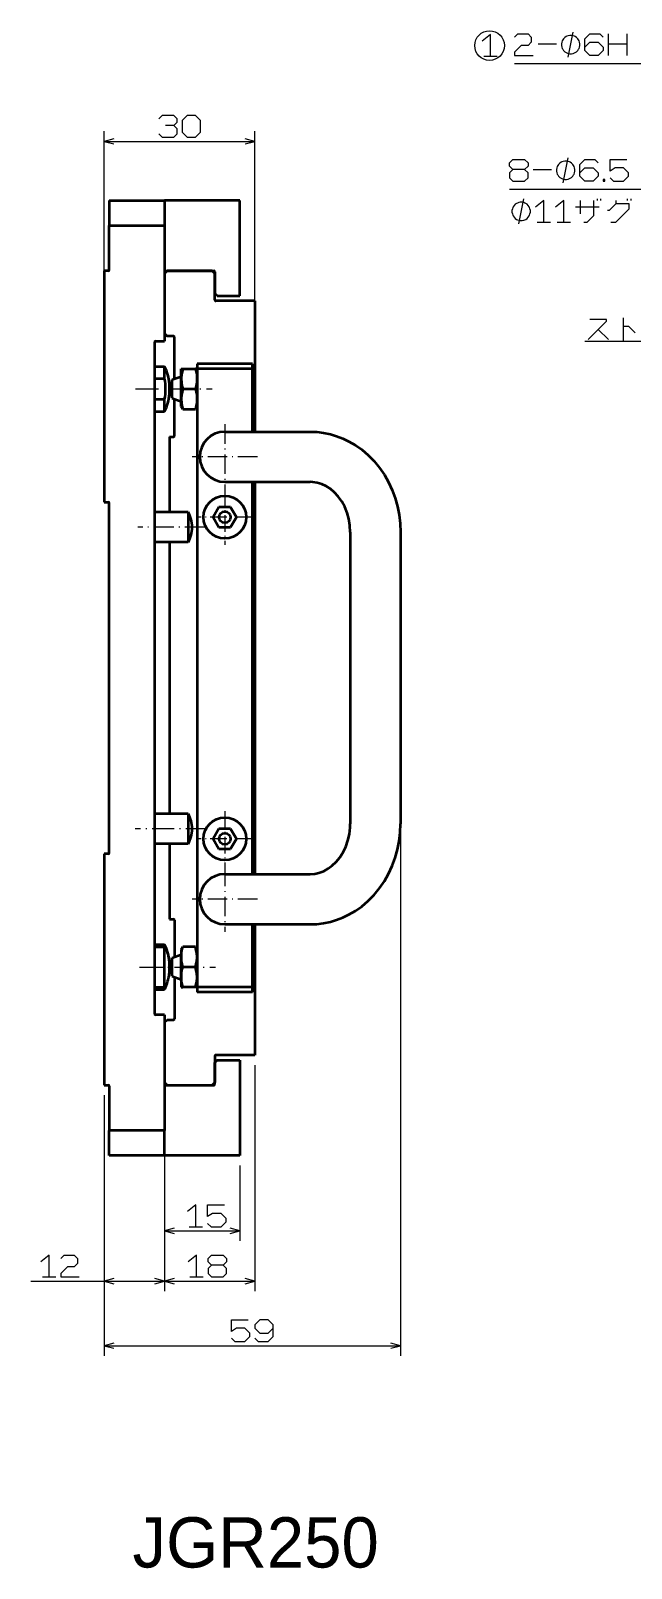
# Model space of a CAD drawing. Extents: x 44 to 810, y 149 to 471.
# Drawn here: x 43.8 to 163.4, y 148.8 to 454.7 of the extents above; entities that cross this region are included whole.
import ezdxf

# ---------------------------------------------------------------- set-up
doc = ezdxf.new("R2010")
doc.units = 0
doc.linetypes.add('DASHDOT', pattern=[18.5, 12, -3, 0.5, -3])

msp = doc.modelspace()

# ---------------------------------------------------------------- linework, layer by layer
at = {"color": 7, "lineweight": 13}
for p, q in [((58.48, 406.93), (58.48, 434.68)), ((88.48, 400.93), (88.48, 434.68)), ((58.48, 432.68), (88.48, 432.68)), ((117.48, 294.93), (117.48, 191.1)), ((88.48, 248.93), (88.48, 203.93)), ((58.48, 242.93), (58.48, 191.1)), ((58.48, 242.93), (58.48, 203.93)), ((70.48, 233.93), (70.48, 213.93)), ((70.48, 228.93), (70.48, 203.93)), ((70.48, 228.93), (70.48, 203.93)), ((43.82, 205.93), (70.48, 205.93)), ((58.48, 193.1), (117.48, 193.1))]:
    msp.add_line(p, q, dxfattribs=at)
at = {"color": 7, "lineweight": 35, "ltscale": 0.125}
for p, q in [((59.48, 420.93), (59.48, 415.93)), ((70.48, 420.93), (70.48, 415.93)), ((59.48, 230.93), (59.48, 235.93)), ((70.48, 230.93), (70.48, 235.93))]:
    msp.add_line(p, q, dxfattribs=at)
at = {"color": 7, "lineweight": 35, "ltscale": 0.275}
for p, q in [((59.48, 420.93), (70.48, 420.93)), ((59.48, 415.93), (70.48, 415.93)), ((87.98, 388.43), (76.98, 388.43)), ((87.98, 387.43), (76.98, 387.43)), ((87.98, 264.43), (76.98, 264.43)), ((87.98, 263.43), (76.98, 263.43)), ((70.48, 235.93), (59.48, 235.93)), ((70.48, 230.93), (59.48, 230.93))]:
    msp.add_line(p, q, dxfattribs=at)
at = {"color": 7, "lineweight": 35, "ltscale": 0.375}
for p, q in [((85.48, 420.93), (70.48, 420.93)), ((85.48, 230.93), (70.48, 230.93))]:
    msp.add_line(p, q, dxfattribs=at)
at = {"color": 7, "lineweight": 35, "ltscale": 0.475}
for p, q in [((85.48, 401.93), (85.48, 420.93)), ((85.48, 249.93), (85.48, 230.93))]:
    msp.add_line(p, q, dxfattribs=at)
at = {"color": 7, "lineweight": 35, "ltscale": 0.22}
for p, q in [((59.48, 407.13), (59.48, 415.93)), ((59.48, 244.73), (59.48, 235.93))]:
    msp.add_line(p, q, dxfattribs=at)
at = {"color": 7, "lineweight": 35}
for p, q in [((70.48, 415.93), (70.48, 392.93)), ((58.48, 406.93), (58.48, 360.93)), ((88.48, 400.93), (88.48, 374.93)), ((68.48, 392.73), (68.48, 259.13)), ((76.98, 387.43), (76.98, 264.43)), ((87.98, 286.93), (87.98, 364.93)), ((88.48, 364.93), (88.48, 286.93)), ((59.48, 291.13), (59.48, 360.73)), ((107.48, 354.93), (107.48, 296.93)), ((117.48, 354.93), (117.48, 296.93)), ((71.48, 352.93), (71.48, 298.93)), ((58.48, 290.93), (58.48, 244.93)), ((88.48, 276.93), (88.48, 250.93)), ((70.48, 258.93), (70.48, 235.93))]:
    msp.add_line(p, q, dxfattribs=at)
at = {"color": 7, "lineweight": 35, "ltscale": 0.02}
for p, q in [((59.28, 406.93), (58.48, 406.93)), ((71.48, 373.93), (72.28, 373.93)), ((58.48, 360.93), (59.28, 360.93)), ((59.28, 290.93), (58.48, 290.93)), ((71.48, 277.93), (72.28, 277.93)), ((58.48, 244.93), (59.28, 244.93))]:
    msp.add_line(p, q, dxfattribs=at)
at = {"color": 7, "lineweight": 35, "ltscale": 0.245}
for p, q in [((70.48, 406.93), (80.28, 406.93)), ((70.48, 244.93), (80.28, 244.93))]:
    msp.add_line(p, q, dxfattribs=at)
at = {"color": 7, "lineweight": 35, "ltscale": 0.017678}
for p, q in [((70.98, 406.93), (70.48, 406.43)), ((79.98, 406.93), (80.48, 406.43)), ((80.98, 401.93), (80.48, 402.43)), ((70.48, 394.43), (70.98, 393.93)), ((70.48, 257.43), (70.98, 257.93)), ((80.98, 249.93), (80.48, 249.43)), ((70.98, 244.93), (70.48, 245.43)), ((79.98, 244.93), (80.48, 245.43))]:
    msp.add_line(p, q, dxfattribs=at)
at = {"color": 7, "lineweight": 35, "ltscale": 0.225}
msp.add_line((79.98, 406.93), (70.98, 406.93), dxfattribs=at)
at = {"color": 7, "lineweight": 35, "ltscale": 0.1075}
for p, q in [((80.48, 406.73), (80.48, 402.43)), ((80.48, 245.13), (80.48, 249.43))]:
    msp.add_line(p, q, dxfattribs=at)
at = {"color": 7, "lineweight": 35, "ltscale": 0.1325}
for p, q in [((80.48, 401.13), (80.48, 406.43)), ((80.48, 250.73), (80.48, 245.43))]:
    msp.add_line(p, q, dxfattribs=at)
at = {"color": 7, "lineweight": 35, "ltscale": 0.195}
for p, q in [((88.48, 400.93), (80.68, 400.93)), ((88.48, 250.93), (80.68, 250.93))]:
    msp.add_line(p, q, dxfattribs=at)
at = {"color": 7, "lineweight": 35, "ltscale": 0.1125}
for p, q in [((80.98, 401.93), (85.48, 401.93)), ((80.98, 249.93), (85.48, 249.93))]:
    msp.add_line(p, q, dxfattribs=at)
at = {"color": 7, "lineweight": 35, "ltscale": 0.045}
for p, q in [((68.68, 392.93), (70.48, 392.93)), ((70.48, 258.93), (68.68, 258.93))]:
    msp.add_line(p, q, dxfattribs=at)
at = {"color": 7, "lineweight": 35, "ltscale": 0.0325}
for p, q in [((72.28, 393.93), (70.98, 393.93)), ((70.98, 257.93), (72.28, 257.93))]:
    msp.add_line(p, q, dxfattribs=at)
at = {"color": 7, "lineweight": 35, "ltscale": 0.2067}
for p, q in [((72.48, 385.46), (72.48, 393.73)), ((72.48, 266.4), (72.48, 258.13))]:
    msp.add_line(p, q, dxfattribs=at)
at = {"color": 7, "lineweight": 35, "ltscale": 0.05}
for p, q in [((68.48, 387.93), (70.48, 387.93)), ((68.48, 385.49), (70.48, 385.49)), ((68.48, 381.37), (70.48, 381.37)), ((68.48, 378.93), (70.48, 378.93)), ((68.48, 272.93), (70.48, 272.93)), ((68.48, 272.43), (70.48, 272.43)), ((68.48, 264.43), (70.48, 264.43)), ((68.48, 263.93), (70.48, 263.93))]:
    msp.add_line(p, q, dxfattribs=at)
at = {"color": 7, "lineweight": 35, "ltscale": 0.013772}
msp.add_line((70.48, 387.38), (70.48, 387.93), dxfattribs=at)
at = {"color": 7, "lineweight": 35, "ltscale": 0.047189}
msp.add_line((70.48, 385.49), (70.48, 387.38), dxfattribs=at)
at = {"color": 7, "lineweight": 35, "ltscale": 0.047512}
for p, q in [((71.98, 385.28), (73.76, 385.93)), ((71.98, 381.58), (73.76, 380.93)), ((71.98, 270.28), (73.76, 270.93)), ((71.98, 266.58), (73.76, 265.93))]:
    msp.add_line(p, q, dxfattribs=at)
at = {"color": 7, "lineweight": 35, "ltscale": 0.092464}
for p, q in [((73.76, 382.23), (73.76, 385.93)), ((73.76, 267.23), (73.76, 270.93))]:
    msp.add_line(p, q, dxfattribs=at)
at = {"color": 7, "lineweight": 35, "ltscale": 0.000353622}
for p, q in [((73.76, 385.93), (73.78, 385.93)), ((73.76, 380.93), (73.78, 380.93)), ((73.76, 270.93), (73.78, 270.93)), ((73.76, 265.93), (73.78, 265.93))]:
    msp.add_line(p, q, dxfattribs=at)
at = {"color": 7, "lineweight": 35, "ltscale": 0.008896}
for p, q in [((73.78, 387.43), (74.13, 387.43)), ((73.78, 264.43), (74.13, 264.43))]:
    msp.add_line(p, q, dxfattribs=at)
at = {"color": 7, "lineweight": 35, "ltscale": 0.187735}
for p, q in [((73.78, 379.92), (73.78, 387.43)), ((76.98, 379.92), (76.98, 387.43)), ((73.78, 271.94), (73.78, 264.43)), ((76.98, 271.94), (76.98, 264.43))]:
    msp.add_line(p, q, dxfattribs=at)
at = {"color": 7, "lineweight": 35, "ltscale": 0.014667}
for p, q in [((73.78, 386.94), (74.1, 387.43)), ((76.98, 386.94), (76.65, 387.43)), ((73.78, 379.92), (74.1, 379.43)), ((76.98, 379.92), (76.65, 379.43)), ((73.78, 271.94), (74.1, 272.43)), ((76.98, 271.94), (76.65, 272.43)), ((73.78, 264.92), (74.1, 264.43)), ((76.98, 264.92), (76.65, 264.43))]:
    msp.add_line(p, q, dxfattribs=at)
at = {"color": 7, "lineweight": 35, "ltscale": 0.062122}
for p, q in [((74.13, 387.43), (76.62, 387.43)), ((74.13, 383.43), (76.62, 383.43)), ((74.13, 379.43), (76.62, 379.43)), ((76.62, 272.43), (74.13, 272.43)), ((76.62, 268.43), (74.13, 268.43)), ((76.62, 264.43), (74.13, 264.43))]:
    msp.add_line(p, q, dxfattribs=at)
at = {"color": 7, "lineweight": 35, "ltscale": 0.008814}
for p, q in [((76.97, 387.43), (76.62, 387.43)), ((76.97, 264.43), (76.62, 264.43))]:
    msp.add_line(p, q, dxfattribs=at)
at = {"color": 7, "lineweight": 35, "ltscale": 0.025}
for p, q in [((76.98, 388.43), (76.98, 387.43)), ((87.98, 387.43), (87.98, 388.43)), ((76.98, 264.43), (76.98, 263.43)), ((87.98, 263.43), (87.98, 264.43))]:
    msp.add_line(p, q, dxfattribs=at)
at = {"color": 7, "lineweight": 35, "ltscale": 0.312499}
msp.add_line((87.98, 374.93), (87.98, 387.43), dxfattribs=at)
at = {"color": 7, "linetype": 'DASHDOT', "lineweight": 13, "ltscale": 0.381927}
msp.add_line((64.7, 383.43), (79.97, 383.43), dxfattribs=at)
at = {"color": 7, "lineweight": 35, "ltscale": 0.00306}
msp.add_line((71.47, 384.31), (71.47, 384.43), dxfattribs=at)
at = {"color": 7, "lineweight": 35, "ltscale": 0.04694}
msp.add_line((71.47, 382.43), (71.47, 384.31), dxfattribs=at)
at = {"color": 7, "lineweight": 35, "ltscale": 0.068423}
for p, q in [((71.98, 382.55), (71.98, 385.28)), ((71.98, 267.55), (71.98, 270.28))]:
    msp.add_line(p, q, dxfattribs=at)
at = {"color": 7, "lineweight": 35, "ltscale": 0.024077}
for p, q in [((71.98, 381.58), (71.98, 382.55)), ((71.98, 266.58), (71.98, 267.55))]:
    msp.add_line(p, q, dxfattribs=at)
at = {"color": 7, "linetype": 'DASHDOT', "lineweight": 13, "ltscale": 0.010978}
for p, q in [((77.02, 383.43), (76.58, 383.43)), ((77.02, 268.43), (76.58, 268.43))]:
    msp.add_line(p, q, dxfattribs=at)
at = {"color": 7, "lineweight": 35, "ltscale": 0.060961}
msp.add_line((70.48, 378.93), (70.48, 381.37), dxfattribs=at)
at = {"color": 7, "lineweight": 35, "ltscale": 0.1817}
for p, q in [((72.48, 374.13), (72.48, 381.4)), ((72.48, 277.73), (72.48, 270.46))]:
    msp.add_line(p, q, dxfattribs=at)
at = {"color": 7, "lineweight": 35, "ltscale": 0.032536}
for p, q in [((73.76, 380.93), (73.76, 382.23)), ((73.76, 265.93), (73.76, 267.23))]:
    msp.add_line(p, q, dxfattribs=at)
at = {"color": 7, "lineweight": 35, "ltscale": 0.000877953}
for p, q in [((74.1, 379.43), (74.13, 379.43)), ((76.65, 379.43), (76.62, 379.43)), ((74.1, 272.43), (74.13, 272.43)), ((76.65, 272.43), (76.62, 272.43))]:
    msp.add_line(p, q, dxfattribs=at)
at = {"color": 7, "linetype": 'DASHDOT', "lineweight": 13, "ltscale": 0.325}
for p, q in [((82.48, 376.43), (82.48, 363.43)), ((88.98, 369.93), (75.98, 369.93)), ((82.48, 288.43), (82.48, 275.43)), ((88.98, 281.93), (75.98, 281.93))]:
    msp.add_line(p, q, dxfattribs=at)
at = {"color": 7, "lineweight": 35, "ltscale": 0.374995}
msp.add_line((71.48, 373.93), (71.48, 358.93), dxfattribs=at)
at = {"color": 7, "lineweight": 35, "ltscale": 0.1875}
for p, q in [((82.48, 374.93), (89.98, 374.93)), ((82.48, 364.93), (89.98, 364.93)), ((82.48, 286.93), (89.98, 286.93)), ((82.48, 276.93), (89.98, 276.93))]:
    msp.add_line(p, q, dxfattribs=at)
at = {"color": 7, "lineweight": 35, "ltscale": 0.237741}
for p, q in [((89.98, 374.93), (99.49, 374.93)), ((89.98, 364.93), (99.49, 364.93)), ((89.98, 286.93), (99.49, 286.93)), ((89.98, 276.93), (99.49, 276.93))]:
    msp.add_line(p, q, dxfattribs=at)
at = {"color": 7, "linetype": 'DASHDOT', "lineweight": 13, "ltscale": 0.27625}
for p, q in [((82.48, 363.46), (82.48, 352.41)), ((88, 357.93), (76.95, 357.93)), ((82.48, 299.46), (82.48, 288.41)), ((88, 293.93), (76.95, 293.93))]:
    msp.add_line(p, q, dxfattribs=at)
at = {"color": 7, "lineweight": 35, "ltscale": 0.167404}
for p, q in [((75.17, 358.93), (68.48, 358.93)), ((75.17, 352.93), (68.48, 352.93)), ((75.17, 298.93), (68.48, 298.93)), ((75.17, 292.93), (68.48, 292.93))]:
    msp.add_line(p, q, dxfattribs=at)
at = {"color": 7, "lineweight": 35, "ltscale": 0.039043}
for p, q in [((75.17, 358.93), (75.17, 357.37)), ((75.17, 298.93), (75.17, 297.37))]:
    msp.add_line(p, q, dxfattribs=at)
at = {"color": 7, "lineweight": 35, "ltscale": 0.057735}
for p, q in [((81.32, 359.93), (80.17, 357.93)), ((80.17, 357.93), (81.32, 355.93)), ((83.63, 359.93), (81.32, 359.93)), ((84.79, 357.93), (83.63, 359.93)), ((83.63, 355.93), (84.79, 357.93)), ((81.32, 355.93), (83.63, 355.93)), ((81.32, 295.93), (80.17, 293.93)), ((80.17, 293.93), (81.32, 291.93)), ((83.63, 295.93), (81.32, 295.93)), ((84.79, 293.93), (83.63, 295.93)), ((83.63, 291.93), (84.79, 293.93)), ((81.32, 291.93), (83.63, 291.93))]:
    msp.add_line(p, q, dxfattribs=at)
at = {"color": 7, "linetype": 'DASHDOT', "lineweight": 13, "ltscale": 0.334809}
msp.add_line((78.52, 355.93), (65.13, 355.93), dxfattribs=at)
at = {"color": 7, "lineweight": 35, "ltscale": 0.110957}
for p, q in [((75.17, 357.37), (75.17, 352.93)), ((75.17, 297.37), (75.17, 292.93))]:
    msp.add_line(p, q, dxfattribs=at)
at = {"color": 7, "linetype": 'DASHDOT', "lineweight": 13, "ltscale": 0.360954}
msp.add_line((79.04, 295.93), (64.6, 295.93), dxfattribs=at)
at = {"color": 7, "lineweight": 35, "ltscale": 0.375005}
msp.add_line((71.48, 292.93), (71.48, 277.93), dxfattribs=at)
at = {"color": 7, "lineweight": 35, "ltscale": 0.3125}
msp.add_line((87.98, 264.43), (87.98, 276.93), dxfattribs=at)
at = {"color": 7, "lineweight": 35, "ltscale": 0.012502}
msp.add_line((70.48, 272.43), (70.48, 272.93), dxfattribs=at)
at = {"color": 7, "lineweight": 35, "ltscale": 0.153935}
msp.add_line((70.48, 266.27), (70.48, 272.43), dxfattribs=at)
at = {"color": 7, "lineweight": 35, "ltscale": 0.005732}
for p, q in [((70.7, 272.43), (70.48, 272.43)), ((70.48, 264.43), (70.7, 264.43))]:
    msp.add_line(p, q, dxfattribs=at)
at = {"color": 7, "lineweight": 35, "ltscale": 0.036986}
msp.add_line((71.47, 267.95), (71.47, 269.43), dxfattribs=at)
at = {"color": 7, "linetype": 'DASHDOT', "lineweight": 13, "ltscale": 0.378344}
msp.add_line((65.49, 268.43), (80.62, 268.43), dxfattribs=at)
at = {"color": 7, "linetype": 'DASHDOT', "lineweight": 13, "ltscale": 0.06}
msp.add_line((68.28, 268.43), (70.68, 268.43), dxfattribs=at)
at = {"color": 7, "lineweight": 35, "ltscale": 0.046065}
msp.add_line((70.48, 264.43), (70.48, 266.27), dxfattribs=at)
at = {"color": 7, "lineweight": 35, "ltscale": 0.013014}
msp.add_line((71.47, 267.43), (71.47, 267.95), dxfattribs=at)
at = {"color": 7, "lineweight": 35, "ltscale": 0.012501}
msp.add_line((70.48, 263.93), (70.48, 264.43), dxfattribs=at)
at = {"color": 7, "lineweight": 13, "ltscale": 0.375}
for p, q in [((85.48, 228.93), (85.48, 213.93)), ((70.48, 215.93), (85.48, 215.93))]:
    msp.add_line(p, q, dxfattribs=at)
at = {"color": 7, "lineweight": 13, "ltscale": 0.45}
msp.add_line((70.48, 205.93), (88.48, 205.93), dxfattribs=at)
at = {"color": 7, "lineweight": 13}
for points in [[(135.38, 449.61), (135.38, 453.95), (133.71, 452.61)], [(140.2, 453.43), (140.87, 454.1), (142.87, 454.1), (143.53, 453.43), (143.53, 452.43), (142.87, 451.77), (141.53, 451.77), (140.2, 450.43), (140.2, 449.77), (143.87, 449.77)], [(150.87, 449.43), (151.87, 454.43)], [(154.2, 451.43), (155.2, 452.43), (156.87, 452.43), (157.87, 451.43), (157.87, 450.77), (156.87, 449.77), (155.2, 449.77), (154.2, 450.77), (154.2, 453.1), (155.2, 454.1), (157.2, 454.1), (157.87, 453.43)], [(158.87, 449.77), (158.87, 454.1)], [(162.53, 454.1), (162.53, 449.77)], [(144.87, 452.1), (148.53, 452.1)], [(158.87, 452.1), (162.53, 452.1)], [(134.04, 449.61), (136.71, 449.61)], [(299.27, 358.23), (189.87, 448.1), (140.2, 448.1)], [(72.31, 435.84), (72.98, 436.51), (72.98, 437.18), (72.31, 437.84), (69.98, 437.84), (69.31, 437.18)], [(69.31, 434.18), (69.98, 433.51), (72.31, 433.51), (72.98, 434.18), (72.98, 435.18), (72.31, 435.84), (70.64, 435.84)], [(60.41, 433.19), (58.48, 432.68), (60.41, 432.16)], [(86.54, 432.16), (88.48, 432.68), (86.54, 433.19)], [(139.87, 427.1), (139.2, 426.43), (139.2, 425.43), (139.87, 424.77), (142.2, 424.77), (142.87, 425.43), (142.87, 426.43), (142.2, 427.1), (139.87, 427.1), (139.2, 427.77), (139.2, 428.43), (139.87, 429.1), (142.2, 429.1), (142.87, 428.43), (142.87, 427.77), (142.2, 427.1)], [(149.87, 424.43), (150.87, 429.43)], [(153.2, 426.43), (154.2, 427.43), (155.87, 427.43), (156.87, 426.43), (156.87, 425.77), (155.87, 424.77), (154.2, 424.77), (153.2, 425.77), (153.2, 428.1), (154.2, 429.1), (156.2, 429.1), (156.87, 428.43)], [(159.2, 425.43), (159.87, 424.77), (161.87, 424.77), (162.87, 425.77), (162.87, 426.43), (161.87, 427.43), (160.2, 427.43), (159.2, 426.77), (159.2, 429.1), (162.53, 429.1)], [(143.87, 427.1), (147.53, 427.1)], [(247.82, 375.11), (190.72, 423.1), (139.2, 423.1)], [(141.01, 416.26), (142.01, 421.26)], [(146.01, 416.59), (146.01, 420.92), (144.34, 419.59)], [(150.01, 416.59), (150.01, 420.92), (148.34, 419.59)], [(157.01, 419.59), (152.34, 419.59)], [(153.34, 418.26), (153.34, 420.92)], [(154.01, 416.59), (154.68, 416.59), (156.01, 417.92), (156.01, 420.92)], [(156.68, 420.92), (156.68, 421.26)], [(157.34, 421.26), (157.34, 420.92)], [(160.34, 420.92), (160.34, 420.26), (159.01, 418.92), (158.68, 418.92)], [(159.34, 416.59), (160.34, 416.59), (163.01, 419.26), (163.01, 420.26), (160.34, 420.26)], [(162.68, 420.92), (162.68, 421.26)], [(163.34, 421.26), (163.34, 420.92)], [(144.68, 416.59), (147.34, 416.59)], [(148.68, 416.59), (151.34, 416.59)], [(154.87, 393.27), (158.53, 396.93), (158.53, 397.27), (155.2, 397.27)], [(156.87, 395.27), (158.87, 393.27)], [(161.87, 392.93), (161.87, 397.6)], [(161.87, 395.93), (162.87, 395.93), (164.2, 394.6)], [(248.47, 357.17), (192.2, 392.85), (154.2, 392.85)], [(76.73, 216.77), (76.73, 221.1), (75.06, 219.77)], [(79.06, 217.43), (79.73, 216.77), (81.73, 216.77), (82.73, 217.77), (82.73, 218.43), (81.73, 219.43), (80.06, 219.43), (79.06, 218.77), (79.06, 221.1), (82.4, 221.1)], [(72.41, 216.45), (70.48, 215.93), (72.41, 215.41)], [(75.4, 216.77), (78.06, 216.77)], [(83.54, 215.41), (85.48, 215.93), (83.54, 216.45)], [(47.49, 206.77), (47.49, 211.1), (45.82, 209.77)], [(49.82, 210.43), (50.49, 211.1), (52.49, 211.1), (53.16, 210.43), (53.16, 209.43), (52.49, 208.77), (51.16, 208.77), (49.82, 207.43), (49.82, 206.77), (53.49, 206.77)], [(76.82, 206.77), (76.82, 211.1), (75.16, 209.77)], [(79.82, 209.1), (79.16, 208.43), (79.16, 207.43), (79.82, 206.77), (82.16, 206.77), (82.82, 207.43), (82.82, 208.43), (82.16, 209.1), (79.82, 209.1), (79.16, 209.77), (79.16, 210.43), (79.82, 211.1), (82.16, 211.1), (82.82, 210.43), (82.82, 209.77), (82.16, 209.1)], [(46.16, 206.77), (48.82, 206.77)], [(60.41, 206.45), (58.48, 205.93), (60.41, 205.41)], [(68.54, 205.41), (70.48, 205.93), (68.54, 206.45)], [(72.41, 206.45), (70.48, 205.93), (72.41, 205.41)], [(75.49, 206.77), (78.16, 206.77)], [(86.54, 205.41), (88.48, 205.93), (86.54, 206.45)], [(83.81, 194.6), (84.48, 193.93), (86.48, 193.93), (87.48, 194.93), (87.48, 195.6), (86.48, 196.6), (84.81, 196.6), (83.81, 195.93), (83.81, 198.26), (87.14, 198.26)], [(88.48, 194.6), (89.14, 193.93), (91.14, 193.93), (92.14, 194.93), (92.14, 197.26), (91.14, 198.26), (89.48, 198.26), (88.48, 197.26), (88.48, 196.6), (89.48, 195.6), (91.14, 195.6), (92.14, 196.6)], [(60.41, 193.61), (58.48, 193.1), (60.41, 192.58)], [(115.54, 192.58), (117.48, 193.1), (115.54, 193.61)]]:
    msp.add_lwpolyline(points, dxfattribs=at)
for points in [[(153.2, 451.93), (153.2, 452.1), (153.12, 452.43), (153.03, 452.68), (152.95, 452.85), (152.78, 453.1), (152.53, 453.35), (152.28, 453.52), (152.12, 453.6), (151.87, 453.68), (151.53, 453.77), (151.37, 453.77), (151.2, 453.77), (150.87, 453.68), (150.62, 453.6), (150.45, 453.52), (150.2, 453.35), (149.95, 453.1), (149.78, 452.85), (149.7, 452.68), (149.62, 452.43), (149.53, 452.1), (149.53, 451.93), (149.53, 451.77), (149.62, 451.43), (149.7, 451.18), (149.78, 451.02), (149.95, 450.77), (150.2, 450.52), (150.45, 450.35), (150.62, 450.27), (150.87, 450.18), (151.2, 450.1), (151.37, 450.1), (151.53, 450.1), (151.87, 450.18), (152.12, 450.27), (152.28, 450.35), (152.53, 450.52), (152.78, 450.77), (152.95, 451.02), (153.03, 451.18), (153.12, 451.43), (153.2, 451.77)], [(73.98, 434.51), (74.98, 433.51), (76.64, 433.51), (77.64, 434.51), (77.64, 436.84), (76.64, 437.84), (74.98, 437.84), (73.98, 436.84)], [(152.2, 426.93), (152.2, 427.1), (152.12, 427.43), (152.03, 427.68), (151.95, 427.85), (151.78, 428.1), (151.53, 428.35), (151.28, 428.52), (151.12, 428.6), (150.87, 428.68), (150.53, 428.77), (150.37, 428.77), (150.2, 428.77), (149.87, 428.68), (149.62, 428.6), (149.45, 428.52), (149.2, 428.35), (148.95, 428.1), (148.78, 427.85), (148.7, 427.68), (148.62, 427.43), (148.53, 427.1), (148.53, 426.93), (148.53, 426.77), (148.62, 426.43), (148.7, 426.18), (148.78, 426.02), (148.95, 425.77), (149.2, 425.52), (149.45, 425.35), (149.62, 425.27), (149.87, 425.18), (150.2, 425.1), (150.37, 425.1), (150.53, 425.1), (150.87, 425.18), (151.12, 425.27), (151.28, 425.35), (151.53, 425.52), (151.78, 425.77), (151.95, 426.02), (152.03, 426.18), (152.12, 426.43), (152.2, 426.77)], [(157.87, 424.77), (158.2, 424.77), (158.2, 425.1), (157.87, 425.1)], [(143.34, 418.76), (143.34, 418.92), (143.26, 419.26), (143.18, 419.51), (143.09, 419.67), (142.93, 419.92), (142.68, 420.17), (142.43, 420.34), (142.26, 420.42), (142.01, 420.51), (141.68, 420.59), (141.51, 420.59), (141.34, 420.59), (141.01, 420.51), (140.76, 420.42), (140.59, 420.34), (140.34, 420.17), (140.09, 419.92), (139.93, 419.67), (139.84, 419.51), (139.76, 419.26), (139.68, 418.92), (139.68, 418.76), (139.68, 418.59), (139.76, 418.26), (139.84, 418.01), (139.93, 417.84), (140.09, 417.59), (140.34, 417.34), (140.59, 417.17), (140.76, 417.09), (141.01, 417.01), (141.34, 416.92), (141.51, 416.92), (141.68, 416.92), (142.01, 417.01), (142.26, 417.09), (142.43, 417.17), (142.68, 417.34), (142.93, 417.59), (143.09, 417.84), (143.18, 418.01), (143.26, 418.26), (143.34, 418.59)]]:
    msp.add_lwpolyline(points, close=True, dxfattribs=at)
at = {"color": 7, "lineweight": 35}
for points in [[(74.13, 387.43), (73.96, 386.86), (73.85, 386.29), (73.78, 385.49), (73.83, 384.69), (73.95, 384.07), (74.13, 383.43)], [(76.62, 387.43), (76.79, 386.86), (76.91, 386.29), (76.98, 385.49), (76.92, 384.69), (76.8, 384.07), (76.62, 383.43)], [(74.13, 383.43), (73.96, 382.86), (73.85, 382.29), (73.78, 381.49), (73.83, 380.69), (73.95, 380.07), (74.13, 379.43)], [(76.62, 383.43), (76.79, 382.86), (76.91, 382.29), (76.98, 381.49), (76.92, 380.69), (76.8, 380.07), (76.62, 379.43)], [(99.49, 374.93), (100.82, 374.88), (102.15, 374.71), (103.5, 374.43), (104.75, 374.06), (106, 373.58), (107.21, 373), (108.49, 372.26), (109.76, 371.36), (111.04, 370.27), (112.23, 369.07), (113.3, 367.76), (114.26, 366.35), (115.1, 364.87), (115.82, 363.32), (116.41, 361.71), (116.88, 360.06), (117.21, 358.37), (117.41, 356.66), (117.48, 354.93)], [(107.48, 354.93), (107.4, 356.26), (107.19, 357.56), (106.84, 358.81), (106.37, 359.98), (105.77, 361.07), (105.08, 362.04), (104.34, 362.84), (103.53, 363.54), (102.69, 364.08), (101.79, 364.5), (100.87, 364.78), (100, 364.91), (99.49, 364.93)], [(99.49, 276.93), (100.82, 276.99), (102.15, 277.15), (103.5, 277.43), (104.75, 277.8), (106, 278.29), (107.21, 278.86), (108.49, 279.61), (109.76, 280.5), (111.04, 281.59), (112.23, 282.8), (113.3, 284.11), (114.26, 285.51), (115.1, 286.99), (115.82, 288.54), (116.41, 290.15), (116.88, 291.81), (117.21, 293.5), (117.41, 295.21), (117.48, 296.93)], [(99.49, 286.93), (100.39, 287), (101.22, 287.17), (102.17, 287.53), (103.09, 288.03), (103.88, 288.61), (104.68, 289.36), (105.4, 290.24), (106.04, 291.25), (106.58, 292.37), (107.01, 293.58), (107.3, 294.85), (107.45, 296.17), (107.48, 296.93)], [(74.13, 268.43), (73.96, 269.01), (73.85, 269.57), (73.78, 270.38), (73.83, 271.18), (73.95, 271.8), (74.13, 272.43)], [(76.62, 268.43), (76.79, 269.01), (76.91, 269.57), (76.98, 270.38), (76.92, 271.18), (76.8, 271.8), (76.62, 272.43)], [(74.13, 264.43), (73.96, 265.01), (73.85, 265.57), (73.78, 266.38), (73.83, 267.18), (73.95, 267.8), (74.13, 268.43)], [(76.62, 264.43), (76.79, 265.01), (76.91, 265.57), (76.98, 266.38), (76.92, 267.18), (76.8, 267.8), (76.62, 268.43)]]:
    msp.add_lwpolyline(points, dxfattribs=at)
at = {"color": 7, "lineweight": 13}
msp.add_circle((135.21, 451.74), 2.95, dxfattribs=at)
at = {"color": 7, "lineweight": 35}
for centre, radius in [((82.48, 357.93), 4.25), ((82.48, 357.93), 1.13), ((82.48, 293.93), 4.25), ((82.48, 293.93), 1.13)]:
    msp.add_circle(centre, radius, dxfattribs=at)
for centre, radius, start, end in [((59.28, 407.13), 0.2, 270, 0), ((80.28, 406.73), 0.2, 0, 90), ((80.68, 401.13), 0.2, 180, 270), ((68.68, 392.73), 0.2, 90, 180), ((72.28, 393.73), 0.2, 0, 90), ((61.32, 383.43), 10.2, 5.6263, 26.179), ((61.32, 383.43), 9.38, 347.3081, 12.6919), ((61.32, 383.43), 10.2, 333.821, 354.3737), ((72.68, 383.43), 1.5, 117.8177, 143.3086), ((72.68, 383.43), 1.5, 216.7012, 242.1816), ((72.28, 374.13), 0.2, 270, 360), ((82.48, 369.93), 5, 90, 270), ((59.28, 360.73), 0.2, 0, 90), ((69.98, 355.93), 6, 0, 30), ((69.98, 355.93), 6, 330, 360), ((69.98, 295.93), 6, 0, 30), ((69.98, 295.93), 6, 330, 360), ((59.28, 291.13), 0.2, 270, 360), ((82.48, 281.93), 5, 90, 270), ((72.28, 277.73), 0.2, 0, 90), ((61.32, 268.43), 10.2, 5.6263, 26.179), ((61.32, 268.43), 10.2, 5.6262, 23.089), ((72.68, 268.43), 1.5, 117.8177, 143.3086), ((61.32, 268.43), 10.2, 336.911, 354.3738), ((72.68, 268.43), 1.5, 216.6897, 242.1816), ((61.32, 268.43), 10.2, 333.821, 336.9123), ((68.68, 259.13), 0.2, 180, 270), ((72.28, 258.13), 0.2, 270, 360), ((80.68, 250.73), 0.2, 90, 180), ((59.28, 244.73), 0.2, 0, 90), ((80.28, 245.13), 0.2, 270, 360)]:
    msp.add_arc(centre, radius, start, end, dxfattribs=at)

# ---------------------------------------------------------------- texts
at = {"insert": (64.1, 158.97), "char_height": 10, "attachment_point": 1}
msp.add_mtext_dynamic_manual_height_columns('JGR250', width=287.3658, gutter_width=1, heights=[0], dxfattribs=at)

doc.saveas('drawing.dxf')
